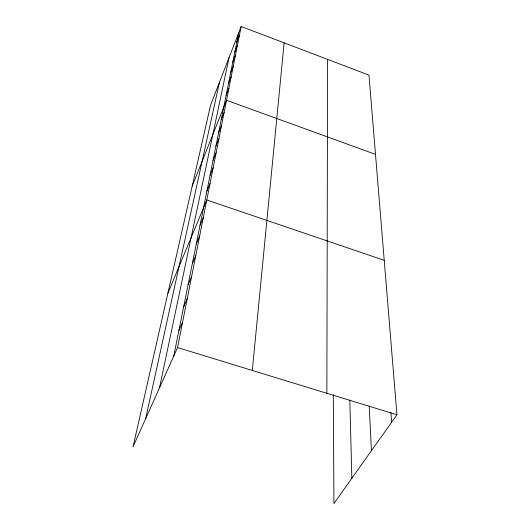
<?xml version="1.0" encoding="UTF-8"?>
<svg xmlns="http://www.w3.org/2000/svg" width="530" height="530" viewBox="0 0 530 530"><rect width="100%" height="100%" fill="white"/><g stroke="black" fill="none" stroke-linecap="round" stroke-linejoin="round"><path stroke-width="0.79" d="M326.871 393.293L327.58 59.373M252.313 370.457L284.126 42.851M241.143 26.5L210.549 105.218L133.05 446.783L177.563 347.561L241.143 26.5L368.966 75.114L396.95 414.758L333.946 503.5L333.31 394.757M173.78 355.981L238.646 32.933M159.484 387.861L229.026 57.684M145.664 418.673L219.48 82.243M236.777 42.241L239.321 35.715M234.83 51.94L237.413 45.328M232.796 62.063L235.426 55.358M230.676 72.63L233.352 65.833M228.456 83.68L231.186 76.784M226.131 95.241L228.914 88.252M192.165 186.242L226.535 100.263L375.492 154.356M221.229 119.667L224.117 112.479M218.638 132.579L221.58 125.292M215.915 146.128L218.916 138.741M213.06 160.365L216.114 152.879M210.052 175.344L213.166 167.758M206.885 191.125L210.065 183.433M167.871 293.315L206.786 199.982L384.224 260.323M200.009 225.356L203.328 217.466M196.272 243.966L199.658 235.976M192.31 263.682L195.775 255.599M188.11 284.623L191.641 276.448M183.638 306.897L187.249 298.628M178.875 330.634L182.565 322.28M177.563 347.561L396.95 414.758M390.882 412.4L391.624 422.258M369.211 405.9L371.424 450.705M349.813 400.11L351.854 478.279"/></g></svg>
